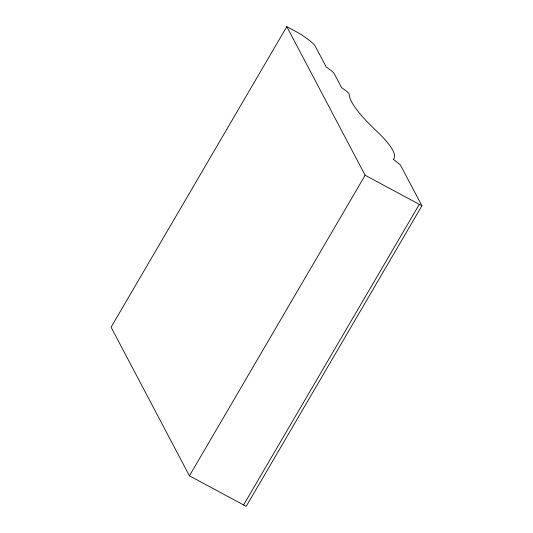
<?xml version="1.0" encoding="UTF-8"?>
<svg xmlns="http://www.w3.org/2000/svg" width="533" height="533" viewBox="0 0 533 533"><rect width="100%" height="100%" fill="white"/><g stroke="black" fill="none" stroke-linecap="round" stroke-linejoin="round"><path stroke-width="0.8" d="M286.801 26.65L111.084 327.215L189.435 475.816L246.199 506.35L421.916 205.785L400.396 164.97L393.341 159.26A189.422 28.189 30.3 0 0 375.878 130.385A271.81 40.448 30.3 0 1 349.142 94.214A14.897 2.219 30.3 0 0 341.6 87.639L334.218 73.634A15.35 2.285 30.3 0 0 326.303 67.118L315.289 46.231A27.21 4.051 30.3 0 0 298.966 33.193L286.801 26.65L365.145 175.25L421.916 205.785M189.435 475.816L365.145 175.25M243.594 504.951L419.311 204.379"/></g></svg>
